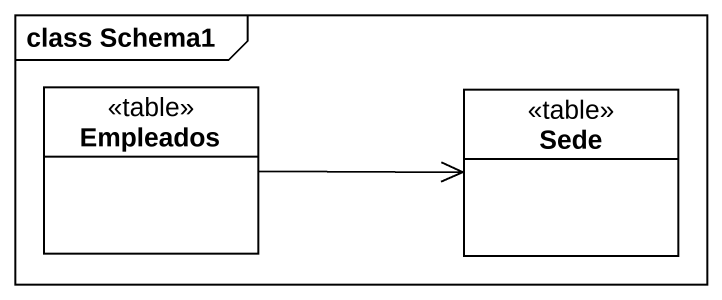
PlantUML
@startuml
mainframe class Schema1
hide circle
hide empty members
class Empleados <<table>>
class Sede <<table>>
Empleados -right-> Sede
@enduml
